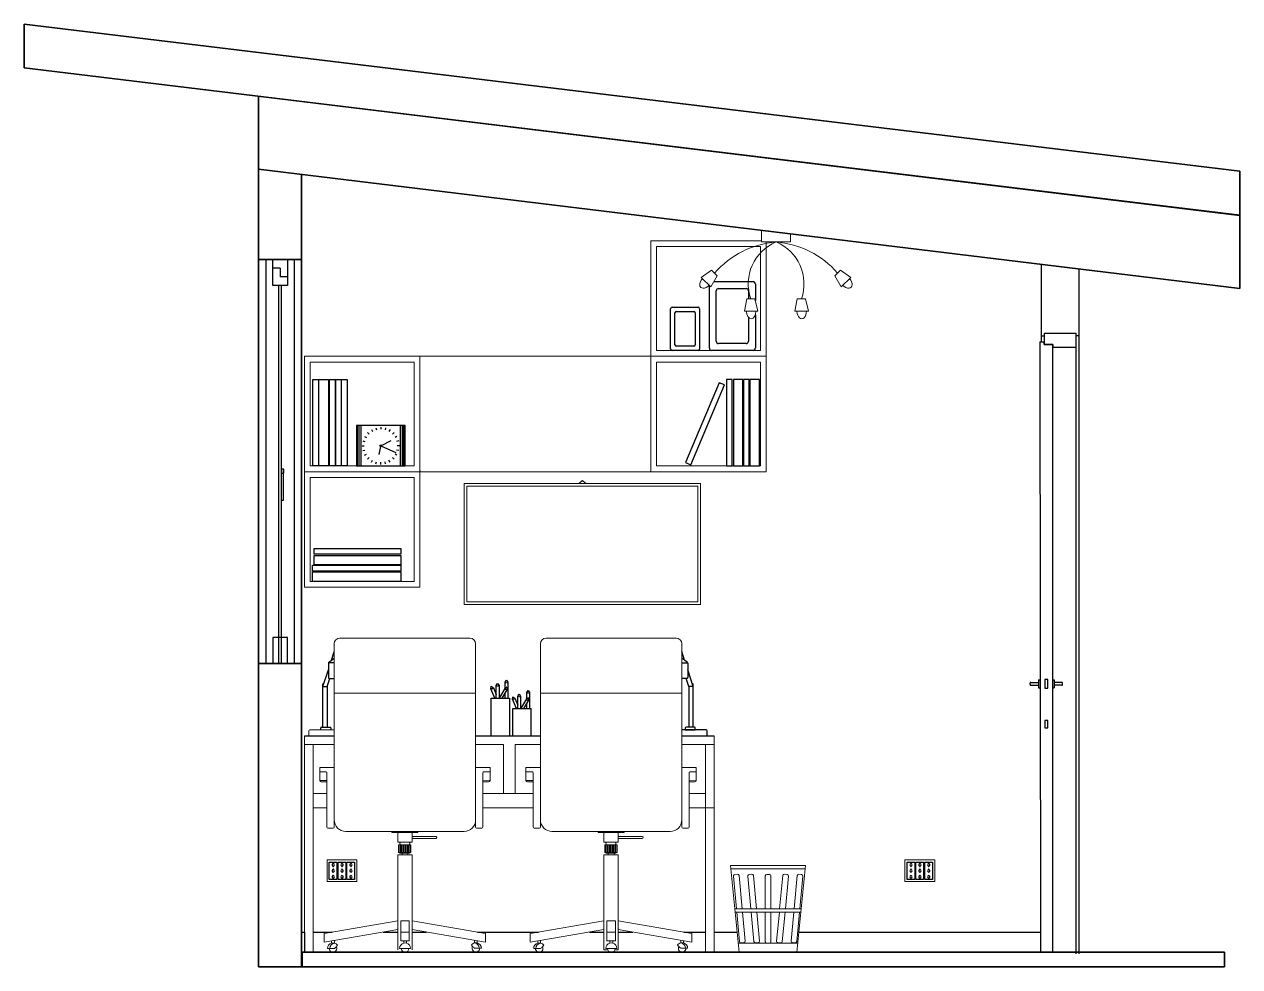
# Model space of a CAD drawing. Header units: millimetres. Extents: x 1104 to 5357, y 515 to 2439.
# Drawn here: x 4935.4 to 5356.6, y 994.5 to 1321 of the extents above; entities that cross this region are included whole.
import ezdxf

# ---------------------------------------------------------------- set-up
doc = ezdxf.new("R2010")
doc.units = ezdxf.units.MM
for name, color, linetype, lineweight in [('A-DOOR-FULL', 9, 'Continuous', 25), ('A-FLOR-LEVL', 3, 'Continuous', 35), ('A-FURN', 2, 'Continuous', 18), ('A-GLAZ-FULL', 4, 'Continuous', 25), ('A-WALL-FULL-EXT', 3, 'Continuous', 35), ('A-WALL-FULL-EXTR', 3, 'Continuous', 35), ('A-WALL-FULL-INTR', 1, 'Continuous', 25)]:
    doc.layers.add(name, color=color, linetype=linetype, lineweight=lineweight)
doc.layers.add('A-MIRROR', color=8, linetype='Continuous')
doc.layers.add('BATTISCOPA', color=10, linetype='Continuous')

msp = doc.modelspace()

# ---------------------------------------------------------------- linework, layer by layer
for p, q in [((5031.43, 1073.87), (5031.43, 1077.84)), ((5032.48, 1074.52), (5042.75, 1074.52)), ((5091.75, 1074.52), (5114.22, 1074.52)), ((5163.22, 1074.52), (5174.48, 1074.52)), ((5031.43, 999.53), (5031.43, 1073.87))]:
    msp.add_line(p, q)
at = {"layer": 'A-DOOR-FULL'}
for p, q in [((5288.8, 1214.02), (5299.8, 1214.02)), ((5288.8, 1214.02), (5288.8, 1210.02)), ((5299.8, 1214.02), (5299.8, 1209.02)), ((5287.3, 1211.02), (5288.8, 1211.02)), ((5287.8, 1213.02), (5288.8, 1213.02)), ((5287.8, 1213.02), (5287.8, 1211.02)), ((5288.8, 1210.02), (5288.8, 1211.02)), ((5288.8, 1210.02), (5291.8, 1210.02)), ((5291.8, 1210.02), (5288.8, 1210.02)), ((5291.8, 1210.02), (5291.8, 1209.02)), ((5299.8, 1209.02), (5291.8, 1209.02)), ((5300.8, 1213.02), (5299.8, 1213.02)), ((5299.8, 1209.02), (5299.8, 999.02)), ((5300.8, 1213.02), (5300.8, 999.02)), ((5283.89, 1092.31, -24.58), (5283.89, 1092.71, -24.58)), ((5284.16, 1093.01, -24.58), (5286.8, 1093.01, -24.58)), ((5284.19, 1092.01, -24.58), (5286.8, 1092.01, -24.58)), ((5286.8, 1093.89, -24.58), (5286.8, 1091.14, -24.58)), ((5286.8, 1093.89, -24.58), (5287.3, 1093.89, -24.58)), ((5286.8, 1091.14, -24.58), (5287.3, 1091.14, -24.58)), ((5291.8, 1093.89, -24.58), (5292.3, 1093.89, -24.58)), ((5291.8, 1091.14, -24.58), (5292.3, 1091.14, -24.58)), ((5292.3, 1093.89, -24.58), (5292.3, 1091.14, -24.58)), ((5294.93, 1093.01, -24.58), (5292.3, 1093.01, -24.58)), ((5294.93, 1093.01, -24.58), (5292.3, 1093.01, -24.58)), ((5294.9, 1092.01, -24.58), (5292.3, 1092.01, -24.58)), ((5294.9, 1092.01, -24.58), (5292.3, 1092.01, -24.58)), ((5295.2, 1092.31, -24.58), (5295.2, 1092.71, -24.58))]:
    msp.add_line(p, q, dxfattribs=at)
msp.add_lwpolyline([(5287.3, 1211.02), (5287.57, 999.55), (5291.8, 999.52), (5291.8, 1210.02)], dxfattribs=at)
at = {"layer": 'A-DOOR-FULL', "elevation": -24.58}
for points in [[(5289.05, 1091.01), (5290.05, 1091.01), (5290.05, 1094.01), (5289.05, 1094.01)], [(5289.05, 1077.26), (5290.05, 1077.26), (5290.05, 1079.76), (5289.05, 1079.76)]]:
    msp.add_lwpolyline(points, close=True, dxfattribs=at)
at = {"layer": 'A-DOOR-FULL'}
for centre, start, end in [((5284.19, 1092.71, -24.58), 90, 180), ((5284.19, 1092.31, -24.58), 180, 270), ((5294.9, 1092.71, -24.58), 0, 90), ((5294.9, 1092.31, -24.58), 270, 0)]:
    msp.add_arc(centre, 0.3, start, end, dxfattribs=at)
at = {"layer": 'A-FLOR-LEVL'}
for p, q in [((5031.68, 999.53), (5351.25, 999.57)), ((5351.25, 994.53), (5351.25, 999.57)), ((5016.56, 994.53), (5351.25, 994.53))]:
    msp.add_line(p, q, dxfattribs=at)
at = {"layer": 'A-FURN'}
for p, q in [((5190.88, 1245.59), (5190.88, 1249.76)), ((5200.94, 1245.59), (5200.94, 1248.53)), ((5152.48, 1245.97, 70), (5152.48, 1205.97, 70)), ((5152.48, 1245.97, 105), (5190.88, 1245.97, 105)), ((5154.48, 1243.97, 70), (5154.48, 1207.97, 70)), ((5154.48, 1243.97, 105), (5190.48, 1243.97, 105)), ((5190.48, 1207.97, 70), (5190.48, 1243.97, 70)), ((5190.88, 1245.59), (5200.94, 1245.59)), ((5192.48, 1205.97, 70), (5192.48, 1245.59, 70)), ((5169.89, 1233.32), (5173.46, 1235.79)), ((5173.46, 1235.79), (5175.49, 1233.81)), ((5218.24, 1235.79), (5216.21, 1233.81)), ((5221.81, 1233.32), (5218.24, 1235.79)), ((5173.22, 1230.07), (5169.89, 1233.32)), ((5175.49, 1233.81), (5173.22, 1230.07)), ((5216.21, 1233.81), (5218.48, 1230.07)), ((5218.48, 1230.07), (5221.81, 1233.32)), ((5184.9, 1221.56), (5185.73, 1225.82)), ((5185.73, 1225.82), (5188.57, 1225.82)), ((5188.57, 1225.82), (5189.55, 1221.56)), ((5202.42, 1221.56), (5203.25, 1225.82)), ((5203.25, 1225.82), (5206.09, 1225.82)), ((5206.09, 1225.82), (5207.07, 1221.56)), ((5189.55, 1221.56), (5184.9, 1221.56)), ((5207.07, 1221.56), (5202.42, 1221.56)), ((5072.48, 1205.97, 35), (5032.48, 1205.97, 35)), ((5032.48, 1205.97, 35), (5032.48, 1165.97, 35)), ((5152.48, 1205.97, 105), (5192.48, 1205.97, 105)), ((5152.48, 1205.97, 70), (5192.48, 1205.97, 70)), ((5154.48, 1207.97, 70), (5190.48, 1207.97, 70)), ((5192.48, 1165.97, 70), (5192.48, 1205.97, 70)), ((5034.48, 1203.97, 35), (5034.48, 1167.97, 35)), ((5070.48, 1203.97, 35), (5034.48, 1203.97, 35)), ((5070.48, 1167.97, 35), (5070.48, 1203.97, 35)), ((5154.48, 1203.97, 70), (5190.48, 1203.97, 70)), ((5154.48, 1203.97, 70), (5154.48, 1167.97, 70)), ((5190.48, 1167.97, 70), (5190.48, 1203.97, 70)), ((5034.48, 1167.97, 35), (5070.48, 1167.97, 35)), ((5154.48, 1167.97, 70), (5190.48, 1167.97, 70)), ((5072.48, 1165.97), (5032.48, 1165.97)), ((5032.48, 1165.97), (5032.48, 1125.97)), ((5032.48, 1165.97, 35), (5072.78, 1165.97, 35)), ((5034.48, 1163.97), (5034.48, 1127.97)), ((5034.48, 1163.97, 35), (5070.48, 1163.97, 35)), ((5070.48, 1127.97), (5070.48, 1163.97)), ((5072.48, 1125.97), (5072.48, 1166.27, 35)), ((5128.75, 1163, -35), (5127.52, 1161.94, -35)), ((5128.61, 1162.82, -35), (5127.59, 1161.94, -35)), ((5128.75, 1163, -35), (5129.97, 1161.94, -35)), ((5128.88, 1162.82, -35), (5129.9, 1161.94, -35)), ((5152.18, 1165.97, 35), (5192.48, 1165.97, 70)), ((5152.48, 1166.27, 35), (5152.48, 1165.97, 35)), ((5087.75, 1161.94, -35), (5169.75, 1161.94, -35)), ((5087.75, 1161.94, -35), (5087.75, 1119.94, -35)), ((5088.75, 1160.94, -35), (5168.75, 1160.94, -35)), ((5088.75, 1160.94, -35), (5088.75, 1120.94, -35)), ((5168.75, 1160.94, -35), (5168.75, 1120.94, -35)), ((5169.75, 1161.94, -35), (5169.75, 1119.91, -35)), ((5032.48, 1125.97), (5072.48, 1125.97)), ((5070.48, 1127.97), (5034.48, 1127.97)), ((5072.48, 1125.97), (5072.48, 1127.97)), ((5168.75, 1120.94, -35), (5088.75, 1120.94, -35)), ((5087.75, 1119.94, -35), (5169.75, 1119.94, -35)), ((5089.75, 1108.37), (5044.75, 1108.37)), ((5161.22, 1108.37), (5116.22, 1108.37)), ((5042.75, 1045.37), (5042.75, 1106.37)), ((5091.75, 1045.94), (5091.75, 1106.37)), ((5114.22, 1045.37), (5114.22, 1106.37)), ((5163.22, 1045.94), (5163.22, 1106.37)), ((5042.75, 1089.26), (5091.75, 1089.26)), ((5114.22, 1089.26), (5163.22, 1089.26)), ((5032.48, 999.52), (5032.48, 1074.52)), ((5032.48, 1074.52), (5042.75, 1074.52)), ((5034, 1074.52), (5034, 1076.22)), ((5034, 1074.52), (5042.75, 1074.52)), ((5034.3, 1076.52), (5042.75, 1076.52)), ((5041.6, 1076.52), (5038.08, 1076.52)), ((5091.75, 1074.52), (5114.22, 1074.52)), ((5163.22, 1074.52), (5174.48, 1074.52)), ((5171.98, 1074.52), (5163.22, 1074.52)), ((5174.48, 1074.52), (5174.48, 999.54)), ((5032.48, 1071.52), (5042.75, 1071.52)), ((5035.48, 1054.52), (5035.48, 1071.52)), ((5091.75, 1071.52), (5101.48, 1071.52)), ((5101.48, 1071.52), (5101.48, 1054.52)), ((5105.48, 1071.52), (5114.22, 1071.52)), ((5105.48, 1071.52), (5105.48, 1054.52)), ((5163.22, 1071.52), (5174.48, 1071.52)), ((5171.48, 1054.52), (5171.48, 1071.52)), ((5042.75, 1063.54), (5037.75, 1063.54)), ((5037.75, 1063.54), (5037.75, 1062.29)), ((5037.75, 1059.04), (5037.75, 1062.29)), ((5039.95, 1061.99), (5038.05, 1061.99)), ((5040.25, 1061.69), (5040.25, 1042.84)), ((5096.75, 1063.54), (5091.75, 1063.54)), ((5094.25, 1042.84), (5094.25, 1061.69)), ((5094.55, 1061.99), (5096.45, 1061.99)), ((5096.75, 1062.29), (5096.75, 1063.54)), ((5096.75, 1059.04), (5096.75, 1062.29)), ((5114.22, 1063.54), (5109.22, 1063.54)), ((5109.22, 1063.54), (5109.22, 1062.29)), ((5109.22, 1059.04), (5109.22, 1062.29)), ((5111.42, 1061.99), (5109.52, 1061.99)), ((5111.72, 1061.69), (5111.72, 1042.84)), ((5168.22, 1063.54), (5163.22, 1063.54)), ((5165.72, 1042.84), (5165.72, 1061.69)), ((5166.02, 1061.99), (5167.92, 1061.99)), ((5168.22, 1062.29), (5168.22, 1063.54)), ((5168.22, 1059.04), (5168.22, 1062.29)), ((5040.25, 1059.04), (5037.75, 1059.04)), ((5038.25, 1058.54), (5040.25, 1058.54)), ((5096.75, 1059.08), (5094.25, 1059.06)), ((5094.25, 1058.54), (5096.25, 1058.54)), ((5111.72, 1059.04), (5109.22, 1059.04)), ((5109.72, 1058.54), (5111.72, 1058.54)), ((5168.22, 1059.08), (5165.72, 1059.06)), ((5165.72, 1058.54), (5167.72, 1058.54)), ((5035.48, 1054.52), (5035.48, 999.52)), ((5035.48, 1054.52), (5040.25, 1054.52)), ((5094.25, 1054.52), (5111.72, 1054.52)), ((5165.72, 1054.52), (5171.48, 1054.52)), ((5171.48, 1054.52), (5171.48, 999.52)), ((5035.48, 1049.52), (5040.25, 1049.52)), ((5094.25, 1049.52), (5111.72, 1049.52)), ((5165.72, 1049.52), (5171.48, 1049.52)), ((5171.48, 1049.52), (5174.48, 1049.52)), ((5042.75, 1042.84), (5042.75, 1045.05)), ((5091.75, 1042.84), (5091.75, 1045.94)), ((5091.75, 1045.38), (5091.75, 1045.88)), ((5114.22, 1042.84), (5114.22, 1045.05)), ((5163.22, 1042.84), (5163.22, 1045.94)), ((5163.22, 1045.38), (5163.22, 1045.88)), ((5040.55, 1042.54), (5042.45, 1042.54)), ((5046.75, 1041.37), (5087.75, 1041.38)), ((5092.05, 1042.54), (5093.95, 1042.54)), ((5112.02, 1042.54), (5113.92, 1042.54)), ((5118.22, 1041.37), (5159.22, 1041.38)), ((5163.52, 1042.54), (5165.42, 1042.54)), ((5069.32, 1036.68), (5065.08, 1036.68)), ((5065.32, 1036.68), (5065.32, 1034.08)), ((5065.72, 1036.68), (5065.72, 1034.08)), ((5066.12, 1036.68), (5066.12, 1034.08)), ((5066.52, 1036.68), (5066.52, 1034.08)), ((5066.92, 1036.68), (5066.92, 1034.08)), ((5067.32, 1036.68), (5067.32, 1034.08)), ((5067.72, 1036.68), (5067.72, 1034.08)), ((5068.12, 1036.68), (5068.12, 1034.08)), ((5068.52, 1036.68), (5068.52, 1034.08)), ((5068.92, 1036.68), (5068.92, 1034.08)), ((5069.75, 1039.64), (5078.04, 1039.64)), ((5078.04, 1038.96), (5069.75, 1038.96)), ((5078.34, 1039.26), (5078.34, 1039.34)), ((5140.79, 1036.68), (5136.55, 1036.68)), ((5136.79, 1036.68), (5136.79, 1034.08)), ((5137.19, 1036.68), (5137.19, 1034.08)), ((5137.59, 1036.68), (5137.59, 1034.08)), ((5137.99, 1036.68), (5137.99, 1034.08)), ((5138.39, 1036.68), (5138.39, 1034.08)), ((5138.79, 1036.68), (5138.79, 1034.08)), ((5139.19, 1036.68), (5139.19, 1034.08)), ((5139.59, 1036.68), (5139.59, 1034.08)), ((5139.99, 1036.68), (5139.99, 1034.08)), ((5140.39, 1036.68), (5140.39, 1034.08)), ((5141.22, 1039.64), (5149.51, 1039.64)), ((5149.51, 1038.96), (5141.22, 1038.96)), ((5149.81, 1039.26), (5149.81, 1039.34)), ((5064.75, 1000.37), (5064.75, 1033.22)), ((5069.75, 1033.22), (5064.75, 1033.22)), ((5069.32, 1034.08), (5065.08, 1034.08)), ((5065.08, 1034.08), (5065.51, 1033.84)), ((5066.25, 1033.22), (5066.25, 1033.84)), ((5068.25, 1033.22), (5068.25, 1033.84)), ((5069.32, 1034.08), (5068.9, 1033.84)), ((5069.75, 1033.22), (5069.75, 1000.37)), ((5136.22, 1000.37), (5136.22, 1033.22)), ((5141.22, 1033.22), (5136.22, 1033.22)), ((5140.79, 1034.08), (5136.55, 1034.08)), ((5136.55, 1034.08), (5136.98, 1033.84)), ((5137.72, 1033.22), (5137.72, 1033.84)), ((5139.72, 1033.22), (5139.72, 1033.84)), ((5140.79, 1034.08), (5140.37, 1033.84)), ((5141.22, 1033.22), (5141.22, 1000.37)), ((5206.13, 1029.55), (5180.13, 1029.55)), ((5180.13, 1029.55), (5183.13, 999.55)), ((5206.01, 1028.39), (5180.24, 1028.39)), ((5206.13, 1029.55), (5203.13, 999.55)), ((5182.14, 1014.55), (5181.09, 1025.89)), ((5181.55, 1026.43), (5182.52, 1026.52)), ((5183.06, 1026.07), (5184.12, 1014.55)), ((5187.14, 1014.55), (5186.09, 1025.89)), ((5186.55, 1026.43), (5187.52, 1026.52)), ((5188.06, 1026.07), (5189.12, 1014.55)), ((5192.14, 1014.55), (5192.14, 1025.94)), ((5192.64, 1026.44), (5193.61, 1026.44)), ((5194.11, 1025.94), (5194.11, 1014.55)), ((5197.13, 1014.55), (5198.21, 1026.07)), ((5198.76, 1026.52), (5199.73, 1026.43)), ((5200.18, 1025.89), (5199.11, 1014.55)), ((5202.13, 1014.55), (5203.21, 1026.07)), ((5203.76, 1026.52), (5204.73, 1026.43)), ((5205.18, 1025.89), (5204.11, 1014.55)), ((5204.63, 1014.55), (5181.63, 1014.55)), ((5204.51, 1013.39), (5181.74, 1013.39)), ((5183.18, 1003.22), (5182.24, 1013.39)), ((5184.23, 1013.39), (5185.14, 1003.4)), ((5188.18, 1003.22), (5187.24, 1013.39)), ((5189.23, 1013.39), (5190.14, 1003.4)), ((5192.14, 1003.17), (5192.14, 1013.39)), ((5194.11, 1013.39), (5194.11, 1003.17)), ((5196.08, 1003.4), (5197.02, 1013.39)), ((5199, 1013.39), (5198.04, 1003.22)), ((5201.08, 1003.4), (5202.02, 1013.39)), ((5204, 1013.39), (5203.04, 1003.22)), ((5065.79, 1003.47), (5065.79, 1010.37)), ((5065.79, 1010.37), (5068.79, 1010.37)), ((5068.79, 1003.47), (5068.79, 1010.37)), ((5137.26, 1003.47), (5137.26, 1010.37)), ((5137.26, 1010.37), (5140.26, 1010.37)), ((5140.26, 1003.47), (5140.26, 1010.37)), ((5041.83, 1002.68), (5041.83, 1003.47)), ((5042.82, 1003.64), (5042.82, 1002.68)), ((5065.79, 1006.49), (5068.79, 1006.49)), ((5068.79, 1003.47), (5065.79, 1003.47)), ((5066.83, 1002.68), (5066.83, 1003.47)), ((5067.82, 1003.47), (5067.82, 1002.68)), ((5091.36, 1002.76), (5091.36, 1003.69)), ((5092.35, 1003.53), (5092.35, 1002.76)), ((5113.3, 1002.68), (5113.3, 1003.47)), ((5114.29, 1003.64), (5114.29, 1002.68)), ((5137.26, 1006.49), (5140.26, 1006.49)), ((5140.26, 1003.47), (5137.26, 1003.47)), ((5138.3, 1002.68), (5138.3, 1003.47)), ((5139.29, 1003.47), (5139.29, 1002.68)), ((5162.83, 1002.76), (5162.83, 1003.69)), ((5163.82, 1003.53), (5163.82, 1002.76)), ((5182.81, 1002.67), (5203.44, 1002.67)), ((5183.72, 1002.76), (5184.69, 1002.85)), ((5188.72, 1002.76), (5189.69, 1002.85)), ((5192.64, 1002.67), (5193.61, 1002.67)), ((5196.53, 1002.86), (5197.5, 1002.77)), ((5201.53, 1002.86), (5202.5, 1002.77)), ((5041.01, 1000.84), (5040.42, 1000.84)), ((5041.01, 1000.84), (5042.8, 1000.84)), ((5066.01, 1000.84), (5065.42, 1000.84)), ((5068.65, 1000.84), (5066.01, 1000.84)), ((5069.24, 1000.84), (5068.65, 1000.84)), ((5093.18, 1000.91), (5091.38, 1000.91)), ((5093.77, 1000.91), (5093.18, 1000.91)), ((5112.48, 1000.84), (5111.89, 1000.84)), ((5112.48, 1000.84), (5114.27, 1000.84)), ((5137.57, 1000.37), (5136.22, 1000.37)), ((5137.48, 1000.84), (5136.89, 1000.84)), ((5140.12, 1000.84), (5137.48, 1000.84)), ((5141.22, 1000.37), (5140.03, 1000.37)), ((5140.71, 1000.84), (5140.12, 1000.84)), ((5164.65, 1000.91), (5162.85, 1000.91)), ((5165.24, 1000.91), (5164.65, 1000.91)), ((5171.48, 999.52), (5174.48, 999.52)), ((5183.13, 999.55), (5203.13, 999.55))]:
    msp.add_line(p, q, dxfattribs=at)
at = {"layer": 'A-FURN', "elevation": 35}
msp.add_lwpolyline([(5072.48, 1205.97), (5152.48, 1205.97), (5152.48, 1166.27, -0.414214), (5152.18, 1165.97), (5072.78, 1165.97, -0.414214), (5072.48, 1166.27), (5072.48, 1205.97)], format="xyb", dxfattribs=at)
at = {"layer": 'A-FURN'}
for points in [[(5071.75, 1041.37), (5062.75, 1041.37), (5062.75, 1041.05), (5071.75, 1041.05)], [(5143.22, 1041.37), (5134.22, 1041.37), (5134.22, 1041.05), (5143.22, 1041.05)], [(5040.3, 1031.52), (5050.61, 1031.52), (5050.61, 1024.02), (5040.3, 1024.02)], [(5240.54, 1031.52), (5250.85, 1031.52), (5250.85, 1024.02), (5240.54, 1024.02)]]:
    msp.add_lwpolyline(points, close=True, dxfattribs=at)
for points in [[(5064.75, 1041.37), (5064.75, 1041.37), (5069.75, 1041.37), (5069.75, 1041.37)], [(5064.75, 1041.05), (5064.75, 1037.63), (5069.75, 1037.63), (5069.75, 1041.05)], [(5136.22, 1041.37), (5136.22, 1041.37), (5141.22, 1041.37), (5141.22, 1041.37)], [(5136.22, 1041.05), (5136.22, 1037.63), (5141.22, 1037.63), (5141.22, 1041.05)], [(5065.08, 1036.68), (5065.08, 1034.08)], [(5065.58, 1037.63), (5065.46, 1037.48), (5065.58, 1037.35), (5065.46, 1037.22), (5065.58, 1037.1), (5065.46, 1037), (5065.58, 1036.88), (5065.46, 1036.79), (5065.58, 1036.68)], [(5068.82, 1037.63), (5068.95, 1037.48), (5068.82, 1037.35), (5068.95, 1037.22), (5068.82, 1037.1), (5068.95, 1037), (5068.82, 1036.88), (5068.95, 1036.79), (5068.82, 1036.68)], [(5069.32, 1034.08), (5069.32, 1036.68)], [(5136.55, 1036.68), (5136.55, 1034.08)], [(5137.05, 1037.63), (5136.93, 1037.48), (5137.05, 1037.35), (5136.93, 1037.22), (5137.05, 1037.1), (5136.93, 1037), (5137.05, 1036.88), (5136.93, 1036.79), (5137.05, 1036.68)], [(5140.29, 1037.63), (5140.42, 1037.48), (5140.29, 1037.35), (5140.42, 1037.22), (5140.29, 1037.1), (5140.42, 1037), (5140.29, 1036.88), (5140.42, 1036.79), (5140.29, 1036.68)], [(5140.79, 1034.08), (5140.79, 1036.68)], [(5065.51, 1033.84), (5068.9, 1033.84)], [(5136.98, 1033.84), (5140.37, 1033.84)], [(5064.75, 1007.37), (5039.25, 1003.04), (5039.25, 1006.04), (5064.75, 1010.37)], [(5069.75, 1007.37), (5095.24, 1003.04), (5095.24, 1006.04), (5069.75, 1010.37)], [(5136.22, 1007.37), (5110.72, 1003.04), (5110.72, 1006.04), (5136.22, 1010.37)], [(5141.22, 1007.37), (5166.71, 1003.04), (5166.71, 1006.04), (5141.22, 1010.37)]]:
    msp.add_lwpolyline(points, dxfattribs=at)
msp.add_circle((5128.75, 1162.79, -35), 0.131, dxfattribs=at)
for centre, radius, start, end in [((5198.57, 1213.88), 31.82, 94.7948, 138.8987), ((5201.98, 1231.08), 15.73, 112.6834, 199.5041), ((5193.25, 1213.88), 31.82, 41.1013, 85.2052), ((5189.84, 1231.08), 15.73, 340.4959, 67.3166), ((5044.75, 1106.37), 2, 90, 180), ((5089.75, 1106.37), 2, 0, 90), ((5116.22, 1106.37), 2, 90, 180), ((5161.22, 1106.37), 2, 0, 90), ((5041.02, 1099.7), 0.3, 137.4299, 180), ((5034.3, 1076.22), 0.3, 90, 180), ((5038.05, 1062.29), 0.3, 180, 270), ((5039.95, 1061.69), 0.3, 0, 90), ((5094.55, 1061.69), 0.3, 90, 180), ((5096.45, 1062.29), 0.3, 270, 360), ((5109.52, 1062.29), 0.3, 180, 270), ((5111.42, 1061.69), 0.3, 0, 90), ((5166.02, 1061.69), 0.3, 90, 180), ((5167.92, 1062.29), 0.3, 270, 360), ((5038.25, 1059.04), 0.5, 180, 270), ((5042.25, 1059.04), 0.5, 359.7507, 0), ((5096.25, 1059.04), 0.5, 270, 0), ((5109.72, 1059.04), 0.5, 180, 270), ((5113.72, 1059.04), 0.5, 359.7507, 0), ((5167.72, 1059.04), 0.5, 270, 0), ((5046.75, 1045.37), 4, 180, 270.0139), ((5087.75, 1045.38), 4, 270.0139, 0), ((5118.22, 1045.37), 4, 180, 270.0139), ((5159.22, 1045.38), 4, 270.0139, 0), ((5040.55, 1042.84), 0.3, 180, 270), ((5042.45, 1042.84), 0.3, 270, 0), ((5092.05, 1042.84), 0.3, 180, 270), ((5093.95, 1042.84), 0.3, 270, 0), ((5112.02, 1042.84), 0.3, 180, 270), ((5113.92, 1042.84), 0.3, 270, 0), ((5163.52, 1042.84), 0.3, 180, 270), ((5165.42, 1042.84), 0.3, 270, 0), ((5078.04, 1039.34), 0.3, 0, 90), ((5078.04, 1039.26), 0.3, 270, 0), ((5149.51, 1039.34), 0.3, 0, 90), ((5149.51, 1039.26), 0.3, 270, 0), ((5181.59, 1025.93), 0.5, 95.2515, 185.2515), ((5182.56, 1026.02), 0.5, 5.2515, 95.2515), ((5186.59, 1025.93), 0.5, 95.2515, 185.2515), ((5187.56, 1026.02), 0.5, 5.2515, 95.2515), ((5192.64, 1025.94), 0.5, 90, 180), ((5193.61, 1025.94), 0.5, 0, 90), ((5198.71, 1026.02), 0.5, 84.6258, 174.6258), ((5199.68, 1025.93), 0.5, 354.6258, 84.6258), ((5203.71, 1026.02), 0.5, 84.6258, 174.6258), ((5204.68, 1025.93), 0.5, 354.6258, 84.6258), ((5042.33, 1000.84), 1.91, 104.9882, 180), ((5043.04, 1000.87), 1.83, 96.7519, 180.9034), ((5042.33, 1000.84), 1.91, 75.0118, 104.9882), ((5042.33, 1000.84), 1.91, 35.449, 75.0118), ((5067.33, 1000.84), 1.91, 104.9882, 180), ((5067.33, 1000.84), 1.91, 75.0118, 104.9882), ((5067.33, 1000.84), 1.91, 0, 75.0118), ((5091.86, 1000.91), 1.91, 104.9882, 144.551), ((5091.86, 1000.91), 1.91, 75.0118, 104.9882), ((5091.15, 1000.94), 1.83, 359.0966, 83.2481), ((5091.86, 1000.91), 1.91, 0, 75.0118), ((5113.8, 1000.84), 1.91, 104.9882, 180), ((5114.51, 1000.87), 1.83, 96.7519, 180.9034), ((5113.8, 1000.84), 1.91, 75.0118, 104.9882), ((5113.8, 1000.84), 1.91, 35.449, 75.0118), ((5138.8, 1000.84), 1.91, 104.9882, 180), ((5138.8, 1000.84), 1.91, 75.0118, 104.9882), ((5138.8, 1000.84), 1.91, 0, 75.0118), ((5163.33, 1000.91), 1.91, 104.9882, 144.551), ((5163.33, 1000.91), 1.91, 75.0118, 104.9882), ((5162.62, 1000.94), 1.83, 359.0966, 83.2481), ((5163.33, 1000.91), 1.91, 0, 75.0118), ((5183.68, 1003.26), 0.5, 185.2515, 275.2515), ((5184.65, 1003.35), 0.5, 275.2515, 5.2515), ((5188.68, 1003.26), 0.5, 185.2515, 275.2515), ((5189.65, 1003.35), 0.5, 275.2515, 5.2515), ((5192.64, 1003.17), 0.5, 180, 270), ((5193.61, 1003.17), 0.5, 270, 0), ((5196.58, 1003.36), 0.5, 174.6258, 264.6258), ((5197.55, 1003.27), 0.5, 264.6258, 354.6258), ((5201.58, 1003.36), 0.5, 174.6258, 264.6258), ((5202.55, 1003.27), 0.5, 264.6258, 354.6258), ((5042.33, 1000.84), 1.32, 180, 28.0642), ((5039.86, 1004.79), 4.93, 306.7009, 317.468), ((5039.86, 1004.79), 4.93, 317.468, 324.7631), ((5067.33, 1000.84), 1.32, 180, 0), ((5094.33, 1004.87), 4.93, 215.2369, 222.532), ((5091.86, 1000.91), 1.32, 151.9358, 0), ((5094.33, 1004.87), 4.93, 222.532, 233.2991), ((5113.8, 1000.84), 1.32, 180, 28.0642), ((5111.33, 1004.79), 4.93, 306.7009, 317.468), ((5111.33, 1004.79), 4.93, 317.468, 324.7631), ((5138.8, 1000.84), 1.32, 180, 0), ((5165.8, 1004.87), 4.93, 215.2369, 222.532), ((5163.33, 1000.91), 1.32, 151.9358, 0), ((5165.8, 1004.87), 4.93, 222.532, 233.2991)]:
    msp.add_arc(centre, radius, start, end, dxfattribs=at)
for centre, major_axis, end_param in [((5171.56, 1231.7), (1.8, 1.84), 4.712389), ((5187.23, 1221.56), (-0.08, 2.58), 4.693359), ((5204.75, 1221.56), (-0.08, 2.58), 4.712389)]:
    msp.add_ellipse(centre, major_axis=major_axis, ratio=0.632584, start_param=1.570796, end_param=end_param, dxfattribs=at)
at = {"layer": 'A-FURN', "extrusion": (0, 0, -1)}
msp.add_ellipse((5220.15, 1231.71), major_axis=(-1.8, 1.84), ratio=0.632584, start_param=1.570796, end_param=4.712389, dxfattribs=at)
at = {"layer": 'A-GLAZ-FULL'}
for p, q in [((5019.08, 1239.53), (5019.08, 1099.53)), ((5028.99, 1099.53), (5028.99, 1239.53)), ((5024.53, 1166.88), (5024.53, 1165.45)), ((5025.27, 1166.88), (5024.53, 1166.88)), ((5025.27, 1165.45), (5025.27, 1166.88)), ((5024.53, 1165.46), (5025.27, 1165.45)), ((5025.17, 1156.15), (5025.17, 1165.45)), ((5024.53, 1156.15), (5025.17, 1156.15))]:
    msp.add_line(p, q, dxfattribs=at)
at = {"layer": 'A-GLAZ-FULL', "transparency": 33554687}
for p, q in [((5021.53, 1230.53), (5021.53, 1239.53)), ((5026.53, 1239.53), (5026.53, 1230.53)), ((5024.03, 1236.53), (5021.53, 1236.53)), ((5024.03, 1236.53), (5024.03, 1233.53)), ((5026.53, 1230.53), (5021.53, 1230.53)), ((5023.53, 1099.53), (5023.53, 1230.53)), ((5026.53, 1233.53), (5024.04, 1233.53)), ((5024.53, 1099.53), (5024.53, 1230.53)), ((5026.53, 1108.53), (5021.53, 1108.53)), ((5021.53, 1108.53), (5021.53, 1099.53)), ((5026.53, 1099.53), (5026.53, 1108.53))]:
    msp.add_line(p, q, dxfattribs=at)
at = {"layer": 'A-MIRROR'}
for p, q in [((5172.78, 1208.77, 70), (5172.78, 1230.51, 70)), ((5174.3, 1231.85, 70), (5187.9, 1231.85, 70)), ((5188.7, 1231.05, 70), (5188.7, 1225.27, 70)), ((5175.17, 1211.16, 70), (5175.17, 1228.66, 70)), ((5175.96, 1229.46, 70), (5185.51, 1229.46, 70)), ((5186.31, 1228.66, 70), (5186.31, 1225.82, 70)), ((5159.34, 1208.47, 70), (5159.34, 1222.47, 70)), ((5159.84, 1222.97, 70), (5168.84, 1222.97, 70)), ((5169.34, 1222.47, 70), (5169.34, 1208.47, 70)), ((5160.84, 1209.97, 70), (5160.84, 1220.97, 70)), ((5161.34, 1221.47, 70), (5167.34, 1221.47, 70)), ((5167.84, 1220.97, 70), (5167.84, 1209.97, 70)), ((5186.31, 1219.48, 70), (5186.31, 1211.16, 70)), ((5188.7, 1220.38, 70), (5188.7, 1208.77, 70)), ((5167.34, 1209.47, 70), (5161.34, 1209.47, 70)), ((5185.51, 1210.36, 70), (5175.96, 1210.36, 70)), ((5168.84, 1207.97, 70), (5159.84, 1207.97, 70)), ((5187.9, 1207.97, 70), (5173.58, 1207.97, 70)), ((5050.68, 1167.97, 35), (5050.68, 1181.97, 35)), ((5050.85, 1167.97, 35), (5050.85, 1181.97, 35)), ((5051.35, 1167.97, 35), (5051.35, 1181.97, 35)), ((5052.1, 1167.97, 35), (5052.1, 1181.97, 35)), ((5054.3, 1179.56, 35), (5054.85, 1179.01, 35)), ((5055.64, 1180.59, 35), (5056.03, 1179.92, 35)), ((5057.21, 1181.24, 35), (5057.41, 1180.49, 35)), ((5058.89, 1181.46, 35), (5058.89, 1180.68, 35)), ((5060.57, 1181.24, 35), (5060.37, 1180.49, 35)), ((5062.13, 1180.59, 35), (5061.74, 1179.92, 35)), ((5063.48, 1179.56, 35), (5062.92, 1179.01, 35)), ((5065.68, 1167.97, 35), (5065.68, 1181.97, 35)), ((5066.43, 1167.97, 35), (5066.43, 1181.97, 35)), ((5066.93, 1167.97, 35), (5066.93, 1181.97, 35)), ((5067.1, 1167.97, 35), (5067.1, 1181.97, 35)), ((5052.62, 1176.65, 35), (5053.38, 1176.45, 35)), ((5053.27, 1178.22, 35), (5053.95, 1177.83, 35)), ((5059.16, 1175.11, 35), (5062.45, 1176.75, 35)), ((5064.51, 1178.22, 35), (5063.83, 1177.83, 35)), ((5065.16, 1176.65, 35), (5064.4, 1176.45, 35)), ((5052.4, 1174.97, 35), (5053.18, 1174.97, 35)), ((5052.62, 1173.29, 35), (5053.38, 1173.5, 35)), ((5053.27, 1171.73, 35), (5053.95, 1172.12, 35)), ((5054.3, 1170.38, 35), (5054.85, 1170.94, 35)), ((5058.83, 1174.68, 35), (5058.27, 1171.99, 35)), ((5059.17, 1174.85, 35), (5064.16, 1172.66, 35)), ((5063.48, 1170.38, 35), (5062.92, 1170.94, 35)), ((5064.51, 1171.73, 35), (5063.83, 1172.12, 35)), ((5065.16, 1173.29, 35), (5064.4, 1173.5, 35)), ((5065.38, 1174.97, 35), (5064.6, 1174.97, 35)), ((5055.64, 1169.35, 35), (5056.03, 1170.03, 35)), ((5057.21, 1168.7, 35), (5057.41, 1169.46, 35)), ((5058.89, 1168.48, 35), (5058.89, 1169.27, 35)), ((5060.57, 1168.7, 35), (5060.37, 1169.46, 35)), ((5062.13, 1169.35, 35), (5061.74, 1170.03, 35)), ((5041.79, 1100.68), (5042.75, 1103.64)), ((5164.19, 1100.68), (5163.22, 1103.68)), ((5042.75, 1099.82), (5040.72, 1099.82)), ((5040.72, 1099.7), (5040.72, 1094.68)), ((5040.8, 1099.91), (5042.75, 1101.43)), ((5165.17, 1099.91), (5163.22, 1101.44)), ((5163.22, 1099.82), (5165.25, 1099.82)), ((5165.25, 1099.7), (5165.25, 1094.68)), ((5038.82, 1091.53), (5040.72, 1097.4)), ((5167.15, 1091.53), (5165.25, 1097.4)), ((5038.82, 1077.52), (5038.82, 1092.52)), ((5038.82, 1092.52), (5039.14, 1092.52)), ((5038.82, 1091.53), (5040.3, 1091.53)), ((5040.3, 1091.53), (5041.19, 1094.38)), ((5040.3, 1091.53), (5040.3, 1077.52)), ((5041.02, 1094.38), (5042.75, 1094.38)), ((5097.03, 1090.8), (5097.19, 1091.65)), ((5097.15, 1091.45), (5097.35, 1091.54)), ((5097.19, 1091.65), (5097.91, 1091.18)), ((5097.45, 1090.75), (5097.48, 1090.98)), ((5097.48, 1090.98), (5097.67, 1090.82)), ((5097.66, 1091.03), (5097.85, 1090.98)), ((5097.67, 1090.82), (5097.66, 1091.03)), ((5097.8, 1091.13), (5097.8, 1091.13)), ((5097.85, 1090.98), (5097.91, 1091.18)), ((5097.91, 1091.18), (5098.92, 1088.81)), ((5098.92, 1091.93), (5099.4, 1092.64)), ((5098.92, 1091.93), (5099.05, 1091.78)), ((5098.92, 1087.58), (5098.92, 1091.93)), ((5099.05, 1091.78), (5099.15, 1091.91)), ((5099.15, 1091.91), (5099.28, 1091.71)), ((5099.28, 1092.47), (5099.51, 1092.48)), ((5099.28, 1091.71), (5099.4, 1091.91)), ((5099.4, 1092.64), (5099.88, 1091.93)), ((5099.4, 1091.91), (5099.52, 1091.69)), ((5099.52, 1091.69), (5099.59, 1091.89)), ((5099.59, 1091.89), (5099.74, 1091.77)), ((5099.74, 1091.77), (5099.88, 1091.93)), ((5099.75, 1091.93), (5099.75, 1091.93)), ((5099.88, 1091.93), (5099.88, 1087.53)), ((5101.86, 1090.93), (5099.88, 1087.53)), ((5102.63, 1091.31), (5101.86, 1090.93)), ((5101.89, 1090.73), (5101.86, 1090.93)), ((5102.02, 1093.12), (5102.49, 1093.83)), ((5102.02, 1093.12), (5102.15, 1092.97)), ((5102.02, 1091.01), (5102.02, 1093.12)), ((5102.15, 1092.97), (5102.25, 1093.1)), ((5102.25, 1093.1), (5102.38, 1092.9)), ((5102.38, 1093.66), (5102.61, 1093.67)), ((5102.38, 1092.9), (5102.49, 1093.1)), ((5102.65, 1091.1), (5102.46, 1091.22)), ((5102.49, 1093.83), (5102.97, 1093.12)), ((5102.49, 1093.1), (5102.61, 1092.88)), ((5102.61, 1092.88), (5102.69, 1093.08)), ((5102.68, 1090.45), (5102.63, 1091.31)), ((5102.69, 1093.08), (5102.84, 1092.96)), ((5102.84, 1092.96), (5102.97, 1093.12)), ((5102.85, 1093.12), (5102.85, 1093.12)), ((5102.97, 1093.12), (5102.97, 1087.58)), ((5164.95, 1094.38), (5163.22, 1094.38)), ((5165.68, 1091.53), (5164.78, 1094.38)), ((5165.68, 1091.53), (5165.68, 1077.52)), ((5167.15, 1091.53), (5165.68, 1091.53)), ((5167.15, 1092.52), (5166.84, 1092.52)), ((5167.15, 1077.52), (5167.15, 1092.52)), ((5097.03, 1090.8), (5097.21, 1090.72)), ((5098.41, 1087.58), (5097.03, 1090.8)), ((5097.14, 1074.52), (5097.14, 1087.58)), ((5097.14, 1087.58), (5103.45, 1087.58)), ((5097.21, 1090.72), (5097.25, 1090.87)), ((5097.25, 1090.87), (5097.45, 1090.75)), ((5101.01, 1087.58), (5102.68, 1090.45)), ((5102.09, 1090.75), (5101.89, 1090.73)), ((5101.96, 1090.87), (5101.96, 1090.87)), ((5102.02, 1087.58), (5102.02, 1089.3)), ((5102.05, 1090.55), (5102.09, 1090.75)), ((5102.26, 1090.68), (5102.05, 1090.55)), ((5102.26, 1090.45), (5102.26, 1090.68)), ((5102.47, 1090.55), (5102.26, 1090.45)), ((5102.5, 1090.39), (5102.47, 1090.55)), ((5102.68, 1090.45), (5102.5, 1090.39)), ((5103.45, 1087.58), (5103.45, 1074.52)), ((5104.52, 1087.15), (5104.68, 1087.99)), ((5104.52, 1087.15), (5104.7, 1087.06)), ((5105.9, 1083.93), (5104.52, 1087.15)), ((5104.64, 1087.79), (5104.85, 1087.89)), ((5104.68, 1087.99), (5105.4, 1087.52)), ((5104.7, 1087.06), (5104.75, 1087.22)), ((5104.75, 1087.22), (5104.94, 1087.09)), ((5104.94, 1087.09), (5104.97, 1087.32)), ((5104.97, 1087.32), (5105.17, 1087.17)), ((5105.17, 1087.17), (5105.16, 1087.37)), ((5105.16, 1087.37), (5105.35, 1087.32)), ((5105.29, 1087.47), (5105.29, 1087.47)), ((5105.35, 1087.32), (5105.4, 1087.52)), ((5105.4, 1087.52), (5106.41, 1085.16)), ((5106.41, 1088.27), (5106.89, 1088.99)), ((5106.41, 1088.27), (5106.54, 1088.12)), ((5106.41, 1083.93), (5106.41, 1088.27)), ((5106.54, 1088.12), (5106.64, 1088.25)), ((5106.64, 1088.25), (5106.78, 1088.06)), ((5106.78, 1088.82), (5107, 1088.83)), ((5106.78, 1088.06), (5106.89, 1088.26)), ((5106.89, 1088.99), (5107.37, 1088.27)), ((5106.89, 1088.26), (5107.01, 1088.04)), ((5107.01, 1088.04), (5107.08, 1088.23)), ((5107.08, 1088.23), (5107.24, 1088.11)), ((5107.24, 1088.11), (5107.37, 1088.27)), ((5107.25, 1088.27), (5107.25, 1088.27)), ((5107.37, 1088.27), (5107.37, 1083.87)), ((5109.35, 1087.28), (5107.37, 1083.87)), ((5108.5, 1083.93), (5110.18, 1086.8)), ((5110.12, 1087.66), (5109.35, 1087.28)), ((5109.38, 1087.07), (5109.35, 1087.28)), ((5109.58, 1087.1), (5109.38, 1087.07)), ((5109.46, 1087.22), (5109.46, 1087.22)), ((5109.51, 1089.46), (5109.99, 1090.18)), ((5109.51, 1089.46), (5109.64, 1089.31)), ((5109.51, 1087.35), (5109.51, 1089.46)), ((5109.54, 1086.89), (5109.58, 1087.1)), ((5109.76, 1087.02), (5109.54, 1086.89)), ((5109.64, 1089.31), (5109.74, 1089.44)), ((5109.74, 1089.44), (5109.87, 1089.25)), ((5109.76, 1086.79), (5109.76, 1087.02)), ((5109.97, 1086.89), (5109.76, 1086.79)), ((5109.87, 1090.01), (5110.09, 1090.02)), ((5109.87, 1089.25), (5109.99, 1089.45)), ((5110.14, 1087.45), (5109.95, 1087.57)), ((5109.99, 1086.73), (5109.97, 1086.89)), ((5109.99, 1090.18), (5110.46, 1089.46)), ((5109.99, 1089.45), (5110.1, 1089.23)), ((5110.18, 1086.8), (5109.99, 1086.73)), ((5110.1, 1089.23), (5110.18, 1089.42)), ((5110.18, 1086.8), (5110.12, 1087.66)), ((5110.18, 1089.42), (5110.33, 1089.3)), ((5110.33, 1089.3), (5110.46, 1089.46)), ((5110.34, 1089.46), (5110.34, 1089.46)), ((5110.46, 1089.46), (5110.46, 1083.93)), ((5104.63, 1074.52), (5104.63, 1083.93)), ((5104.63, 1083.93), (5110.94, 1083.93)), ((5109.51, 1083.93), (5109.51, 1085.65)), ((5110.94, 1083.93), (5110.94, 1074.52)), ((5038.08, 1076.52), (5038.08, 1077.22)), ((5038.38, 1077.52), (5041.3, 1077.52)), ((5041.6, 1077.22), (5041.6, 1076.52)), ((5171.68, 1076.52), (5163.22, 1076.52)), ((5164.38, 1077.22), (5164.38, 1076.52)), ((5164.38, 1076.52), (5167.89, 1076.52)), ((5167.59, 1077.52), (5164.68, 1077.52)), ((5167.89, 1076.52), (5167.89, 1077.22)), ((5171.98, 1074.52), (5171.98, 1076.22))]:
    msp.add_line(p, q, dxfattribs=at)
for points, elevation in [([(5035.33, 1167.97), (5035.33, 1197.97), (5037.33, 1197.97), (5037.33, 1167.97), (5035.33, 1167.97)], 35), ([(5037.47, 1167.97), (5037.47, 1197.97), (5040.79, 1197.97), (5040.79, 1167.97), (5037.47, 1167.97)], 35), ([(5041.16, 1167.97), (5041.16, 1197.97), (5043.16, 1197.97), (5043.16, 1167.97), (5041.16, 1167.97)], 35), ([(5043.16, 1167.97), (5043.16, 1197.97), (5045.16, 1197.97), (5045.16, 1167.97), (5043.16, 1167.97)], 35), ([(5045.24, 1167.97), (5045.24, 1197.97), (5047.24, 1197.97), (5047.24, 1167.97), (5045.24, 1167.97)], 35), ([(5166.4, 1168.36), (5177.97, 1196.04), (5176.13, 1196.81), (5164.55, 1169.13), (5166.4, 1168.36)], 70), ([(5180.72, 1167.97), (5180.72, 1197.97), (5178.72, 1197.97), (5178.72, 1167.97), (5180.72, 1167.97)], 70), ([(5184.42, 1167.97), (5184.42, 1197.97), (5181.09, 1197.97), (5181.09, 1167.97), (5184.42, 1167.97)], 70), ([(5186.56, 1167.97), (5186.56, 1197.97), (5184.56, 1197.97), (5184.56, 1167.97), (5186.56, 1167.97)], 70), ([(5190.14, 1167.97), (5190.14, 1197.97), (5186.82, 1197.97), (5186.82, 1167.97), (5190.14, 1167.97)], 70)]:
    msp.add_lwpolyline(points, dxfattribs=dict(at, elevation=elevation))
at = {"layer": 'A-MIRROR', "elevation": 35}
msp.add_lwpolyline([(5050.49, 1181.97), (5050.49, 1181.97), (5050.49, 1167.97), (5067.29, 1167.97), (5067.29, 1181.97)], close=True, dxfattribs=at)
at = {"layer": 'A-MIRROR'}
for points in [[(5065.79, 1137.39), (5035.79, 1137.39), (5035.79, 1139.39), (5065.79, 1139.39), (5065.79, 1137.39)], [(5065.79, 1131.56), (5035.18, 1131.56), (5035.18, 1133.56), (5065.79, 1133.56), (5065.79, 1131.56)], [(5065.79, 1133.7), (5035.79, 1133.7), (5035.79, 1137.02), (5065.79, 1137.02), (5065.79, 1133.7)], [(5065.79, 1127.97), (5035.18, 1127.97), (5035.18, 1131.29), (5065.79, 1131.29), (5065.79, 1127.97)]]:
    msp.add_lwpolyline(points, dxfattribs=at)
for points in [[(5041.04, 1030.75), (5043.7, 1030.75), (5043.7, 1024.72), (5041.04, 1024.72)], [(5044.1, 1030.75), (5046.76, 1030.75), (5046.76, 1024.72), (5044.1, 1024.72)], [(5047.17, 1030.75), (5049.83, 1030.75), (5049.83, 1024.72), (5047.17, 1024.72)], [(5241.27, 1030.75), (5243.93, 1030.75), (5243.93, 1024.72), (5241.27, 1024.72)], [(5244.34, 1030.75), (5247, 1030.75), (5247, 1024.72), (5244.34, 1024.72)], [(5247.41, 1030.75), (5250.07, 1030.75), (5250.07, 1024.72), (5247.41, 1024.72)]]:
    msp.add_lwpolyline(points, close=True, dxfattribs=at)
msp.add_circle((5058.89, 1174.97, 35), 0.304, dxfattribs=at)
for centre, radius, start, end in [((5187.9, 1231.05, 70), 0.796, 0, 90), ((5175.96, 1228.66, 70), 0.796, 90, 180), ((5185.51, 1228.66, 70), 0.796, 0, 90), ((5159.84, 1222.47, 70), 0.5, 90, 180), ((5168.84, 1222.47, 70), 0.5, 0, 90), ((5161.34, 1220.97, 70), 0.5, 90, 180), ((5167.34, 1220.97, 70), 0.5, 0, 90), ((5161.34, 1209.97, 70), 0.5, 180, 270), ((5167.34, 1209.97, 70), 0.5, 270, 0), ((5175.96, 1211.16, 70), 0.796, 180, 270), ((5185.51, 1211.16, 70), 0.796, 270, 0), ((5159.84, 1208.47, 70), 0.5, 180, 270), ((5168.84, 1208.47, 70), 0.5, 270, 0), ((5173.58, 1208.77, 70), 0.796, 180, 270), ((5187.9, 1208.77, 70), 0.796, 270, 0), ((5164.95, 1099.7), 0.3, 0, 42.5701), ((5041.02, 1094.68), 0.3, 180, 270), ((5164.95, 1094.68), 0.3, 270, 0), ((5038.38, 1077.22), 0.3, 90, 180), ((5041.3, 1077.22), 0.3, 0, 90), ((5164.68, 1077.22), 0.3, 90, 180), ((5167.59, 1077.22), 0.3, 0, 90), ((5171.68, 1076.22), 0.3, 0, 90), ((5042.41, 1029.8), 0.402, 113.3666, 246.2003), ((5042.41, 1027.75), 0.402, 113.3666, 246.2003), ((5042.41, 1029.8), 0.402, 294.3243, 66.1088), ((5042.41, 1027.75), 0.402, 294.3243, 66.1088), ((5045.48, 1029.8), 0.402, 113.3666, 246.2003), ((5045.48, 1027.75), 0.402, 113.3666, 246.2003), ((5045.48, 1029.8), 0.402, 294.3243, 66.1088), ((5045.48, 1027.75), 0.402, 294.3243, 66.1088), ((5048.55, 1029.8), 0.402, 113.3666, 246.2003), ((5048.55, 1027.75), 0.402, 113.3666, 246.2003), ((5048.55, 1029.8), 0.402, 294.3243, 66.1088), ((5048.55, 1027.75), 0.402, 294.3243, 66.1088), ((5242.65, 1029.8), 0.402, 113.3666, 246.2003), ((5242.65, 1027.75), 0.402, 113.3666, 246.2003), ((5242.65, 1029.8), 0.402, 294.3243, 66.1088), ((5242.65, 1027.75), 0.402, 294.3243, 66.1088), ((5245.72, 1029.8), 0.402, 113.3666, 246.2003), ((5245.72, 1027.75), 0.402, 113.3666, 246.2003), ((5245.72, 1029.8), 0.402, 294.3243, 66.1088), ((5245.72, 1027.75), 0.402, 294.3243, 66.1088), ((5248.78, 1029.8), 0.402, 113.3666, 246.2003), ((5248.78, 1027.75), 0.402, 113.3666, 246.2003), ((5248.78, 1029.8), 0.402, 294.3243, 66.1088), ((5248.78, 1027.75), 0.402, 294.3243, 66.1088), ((5042.41, 1025.64), 0.402, 113.3666, 246.2003), ((5042.41, 1025.64), 0.402, 294.3243, 66.1088), ((5045.48, 1025.64), 0.402, 113.3666, 246.2003), ((5045.48, 1025.64), 0.402, 294.3243, 66.1088), ((5048.55, 1025.64), 0.402, 113.3666, 246.2003), ((5048.55, 1025.64), 0.402, 294.3243, 66.1088), ((5242.65, 1025.64), 0.402, 113.3666, 246.2003), ((5242.65, 1025.64), 0.402, 294.3243, 66.1088), ((5245.72, 1025.64), 0.402, 113.3666, 246.2003), ((5245.72, 1025.64), 0.402, 294.3243, 66.1088), ((5248.78, 1025.64), 0.402, 113.3666, 246.2003), ((5248.78, 1025.64), 0.402, 294.3243, 66.1088)]:
    msp.add_arc(centre, radius, start, end, dxfattribs=at)
for centre, start_param, end_param in [((5042.41, 1029.8), 5.42058, 7.142383), ((5042.41, 1029.8), 8.545266, 10.307697), ((5042.41, 1027.75), 5.42058, 7.142383), ((5045.48, 1029.8), 5.42058, 7.142383), ((5045.48, 1029.8), 8.545266, 10.307697), ((5045.48, 1027.75), 5.42058, 7.142383), ((5048.55, 1029.8), 8.545266, 10.307697), ((5048.55, 1029.8), 5.42058, 7.142383), ((5048.55, 1027.75), 5.42058, 7.142383), ((5242.65, 1029.8), 5.42058, 7.142383), ((5242.65, 1029.8), 8.545266, 10.307697), ((5242.65, 1027.75), 5.42058, 7.142383), ((5245.72, 1029.8), 5.42058, 7.142383), ((5245.72, 1029.8), 8.545266, 10.307697), ((5245.72, 1027.75), 5.42058, 7.142383), ((5248.78, 1029.8), 5.42058, 7.142383), ((5248.78, 1029.8), 8.545266, 10.307697), ((5248.78, 1027.75), 5.42058, 7.142383), ((5042.41, 1027.75), 8.545266, 10.307697), ((5042.41, 1025.64), 5.42058, 7.142383), ((5042.41, 1025.64), 8.545266, 10.307697), ((5045.48, 1027.75), 8.545266, 10.307697), ((5045.48, 1025.64), 5.42058, 7.142383), ((5045.48, 1025.64), 8.545266, 10.307697), ((5048.55, 1027.75), 8.545266, 10.307697), ((5048.55, 1025.64), 8.545266, 10.307697), ((5048.55, 1025.64), 5.42058, 7.142383), ((5242.65, 1027.75), 8.545266, 10.307697), ((5242.65, 1025.64), 5.42058, 7.142383), ((5242.65, 1025.64), 8.545266, 10.307697), ((5245.72, 1027.75), 8.545266, 10.307697), ((5245.72, 1025.64), 5.42058, 7.142383), ((5245.72, 1025.64), 8.545266, 10.307697), ((5248.78, 1027.75), 8.545266, 10.307697), ((5248.78, 1025.64), 5.42058, 7.142383), ((5248.78, 1025.64), 8.545266, 10.307697)]:
    msp.add_ellipse(centre, major_axis=(0, 0.571), ratio=0.372094, start_param=start_param, end_param=end_param, dxfattribs=at)
at = {"layer": 'A-WALL-FULL-EXT'}
for p, q in [((5016.56, 1239.53), (5031.43, 1239.53)), ((5016.56, 1099.53), (5031.43, 1099.53)), ((5031.68, 994.53), (5031.68, 999.53))]:
    msp.add_line(p, q, dxfattribs=at)
at = {"layer": 'A-WALL-FULL-EXTR'}
for p, q in [((4935.36, 1320.97), (4935.36, 1305.86)), ((4935.36, 1305.86), (5356.56, 1254.81)), ((5015.36, 1296.16), (5356.56, 1254.79)), ((5016.56, 1296.02), (5016.56, 1280.72)), ((5016.56, 994.53), (5016.56, 1280.72)), ((5016.56, 1270.82), (5356.56, 1229.51)), ((5031.43, 994.53), (5031.43, 1269.01)), ((5356.56, 1270.07), (5356.56, 1229.51))]:
    msp.add_line(p, q, dxfattribs=at)
msp.add_lwpolyline([(5356.56, 1270.07), (4935.36, 1320.97)], dxfattribs=at)
at = {"layer": 'A-WALL-FULL-INTR'}
for p, q in [((5287.54, 1263.16), (5287.54, 1263.17)), ((5287.8, 1237.87), (5287.8, 1213.02)), ((5300.8, 1236.29), (5300.8, 1213.02))]:
    msp.add_line(p, q, dxfattribs=at)
at = {"layer": 'BATTISCOPA'}
for p, q in [((5031.43, 1006.52), (5032.41, 1006.52)), ((5032.41, 1006.52), (5032.48, 1006.52)), ((5032.43, 1006.5), (5032.43, 999.52)), ((5035.48, 1006.52), (5042.09, 1006.52)), ((5059.74, 1006.52), (5064.75, 1006.52)), ((5069.75, 1006.52), (5074.75, 1006.52)), ((5092.4, 1006.52), (5113.56, 1006.52)), ((5131.21, 1006.52), (5136.22, 1006.52)), ((5141.22, 1006.52), (5146.22, 1006.52)), ((5163.87, 1006.52), (5171.48, 1006.52)), ((5174.48, 1006.52), (5182.43, 1006.52)), ((5203.82, 1006.52), (5287.56, 1006.52))]:
    msp.add_line(p, q, dxfattribs=at)
msp.add_arc((5032.41, 1006.5), 0.02, 0, 90, dxfattribs=at)

doc.saveas('drawing.dxf')
